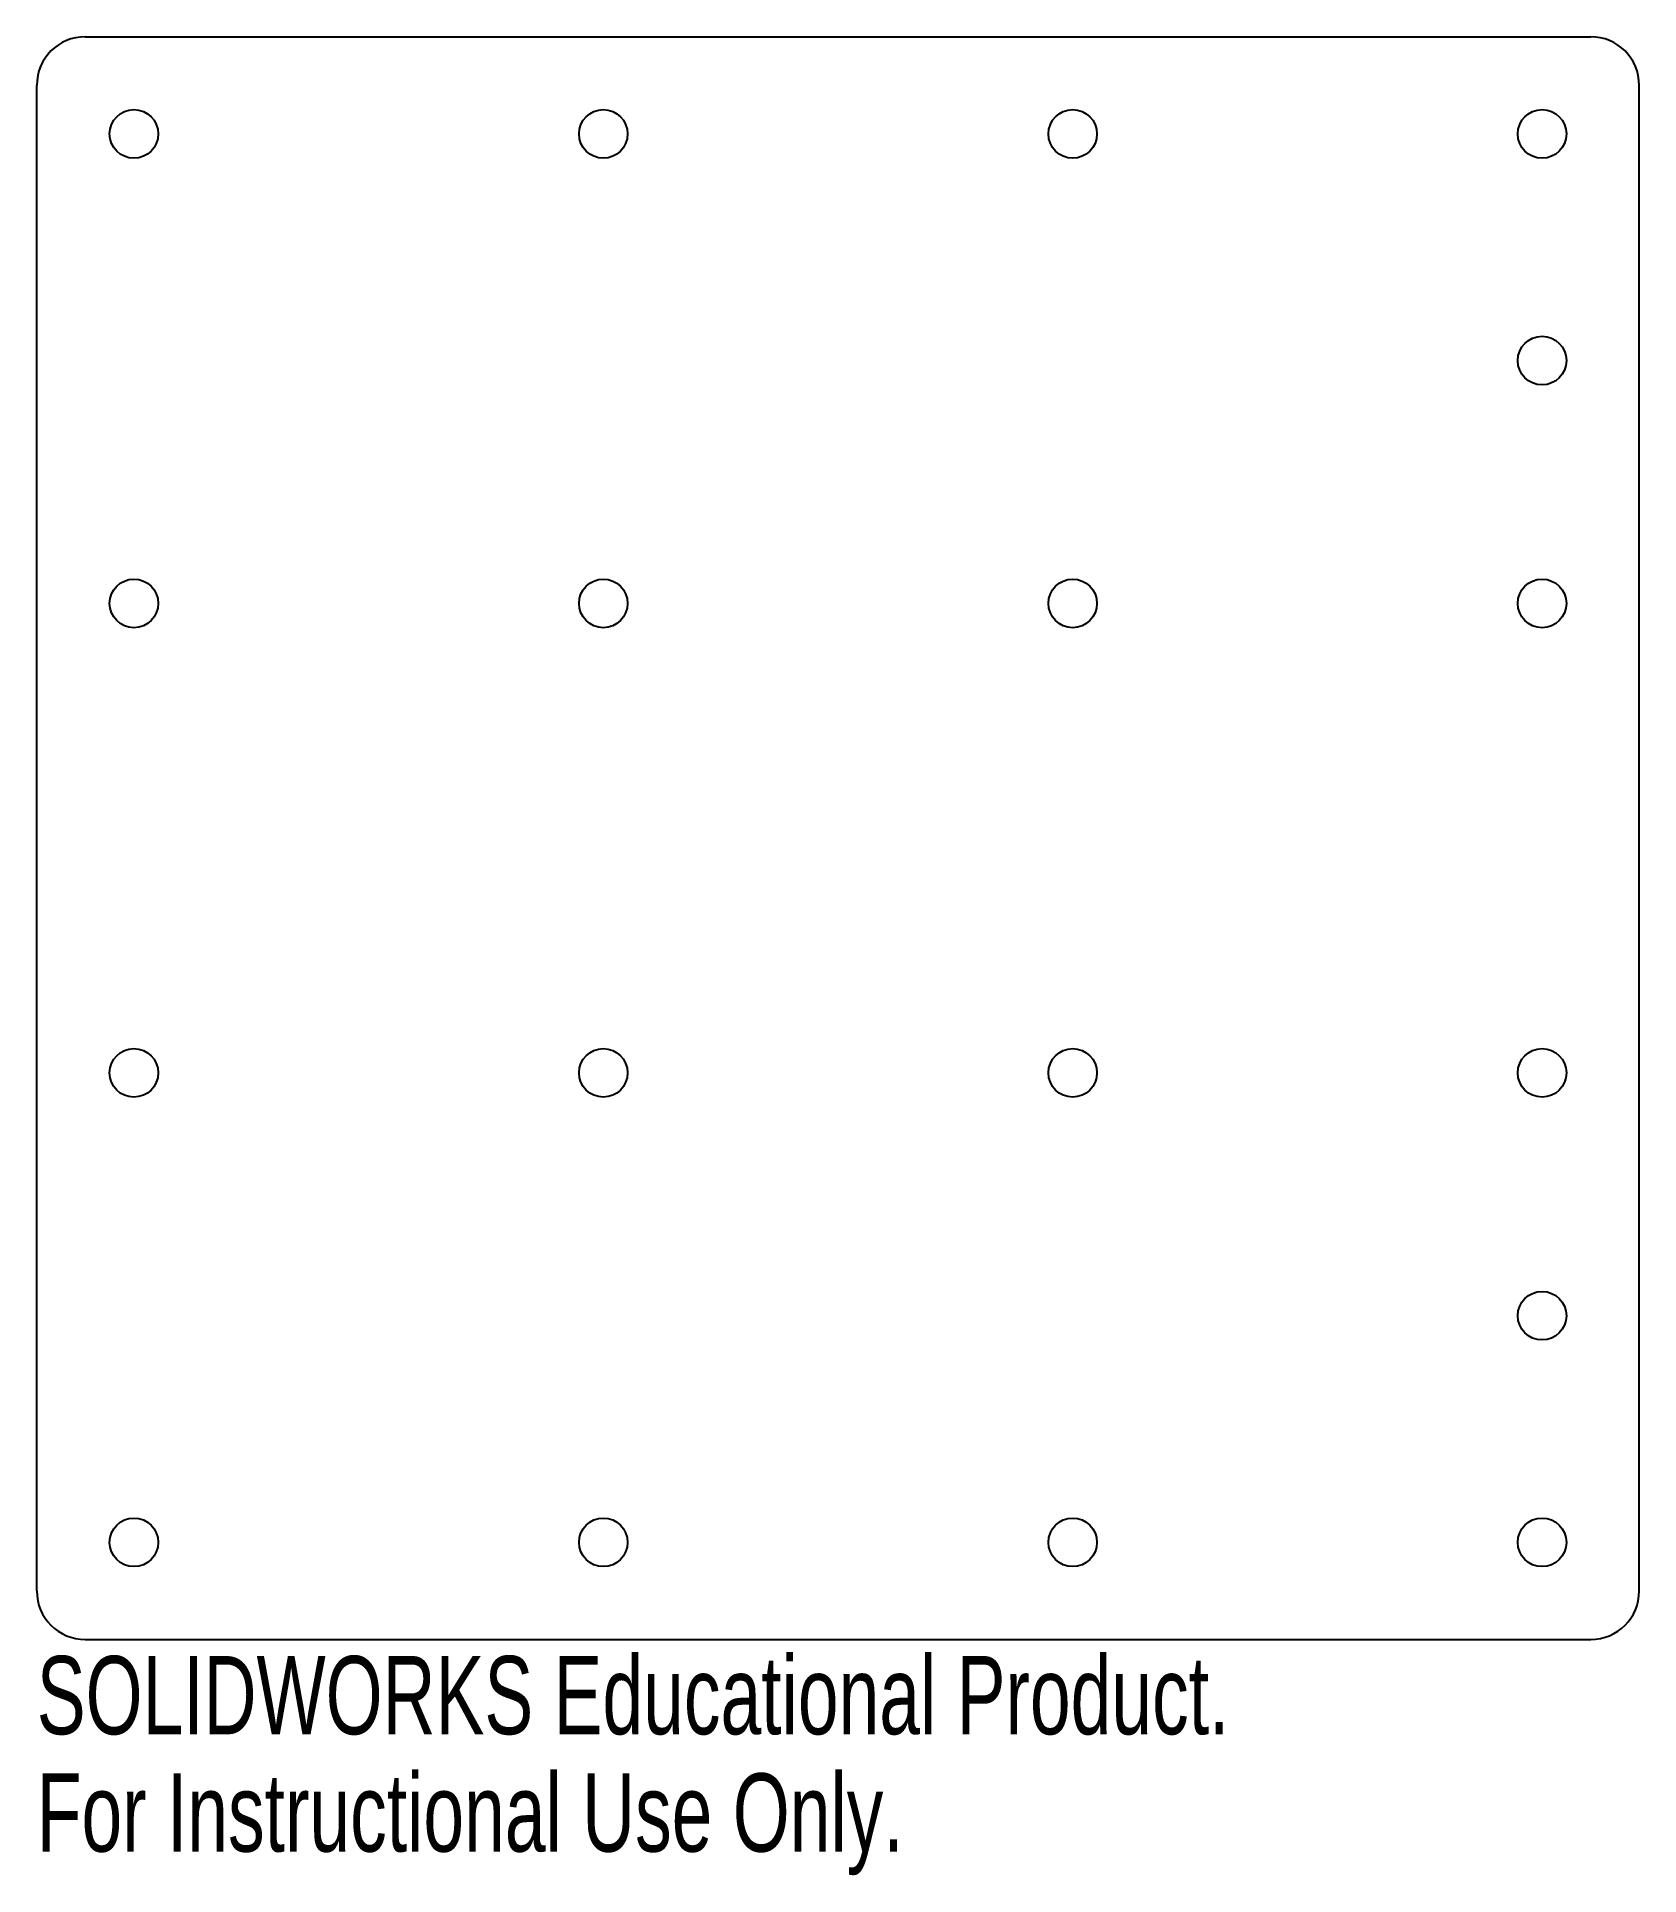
# Model space of a CAD drawing. Header units: millimetres. Extents: x -6 to 93, y -21 to 93.
import ezdxf

# ---------------------------------------------------------------- set-up
doc = ezdxf.new("R2010")
doc.units = ezdxf.units.MM
doc.styles.add('SLDTEXTSTYLE0', font='TXT', dxfattribs={"width": 0.7})

msp = doc.modelspace()

# ---------------------------------------------------------------- linework, layer by layer
at = {"color": 7, "linetype": 'Continuous', "lineweight": 25}
for p, q in [((-3, 93), (90, 93)), ((-6, -3), (-6, 90)), ((93, -3), (93, 90)), ((-3, -6), (90, -6))]:
    msp.add_line(p, q, dxfattribs=at)
for centre in [(0, 87), (29, 87), (58, 87), (87, 87), (87, 73), (0, 58), (29, 58), (58, 58), (87, 58), (0, 29), (29, 29), (58, 29), (87, 29), (87, 14), (0, 0), (29, 0), (58, 0), (87, 0)]:
    msp.add_circle(centre, 1.5, dxfattribs=at)
for centre, start, end in [((-3, 90), 90, 180), ((90, 90), 0, 90), ((-3, -3), 180, 270), ((90, -3), 270, 0)]:
    msp.add_arc(centre, 3, start, end, dxfattribs=at)

# ---------------------------------------------------------------- texts
at = {"color": 7, "linetype": 'Continuous', "char_height": 4.8336, "attachment_point": 1, "style": 'SLDTEXTSTYLE0'}
for s, insert in [('SOLIDWORKS Educational Product.', (-6, -7.02)), ('For Instructional Use Only.', (-6, -14.27))]:
    msp.add_mtext(s, dxfattribs=dict(at, insert=insert))

doc.saveas('drawing.dxf')
